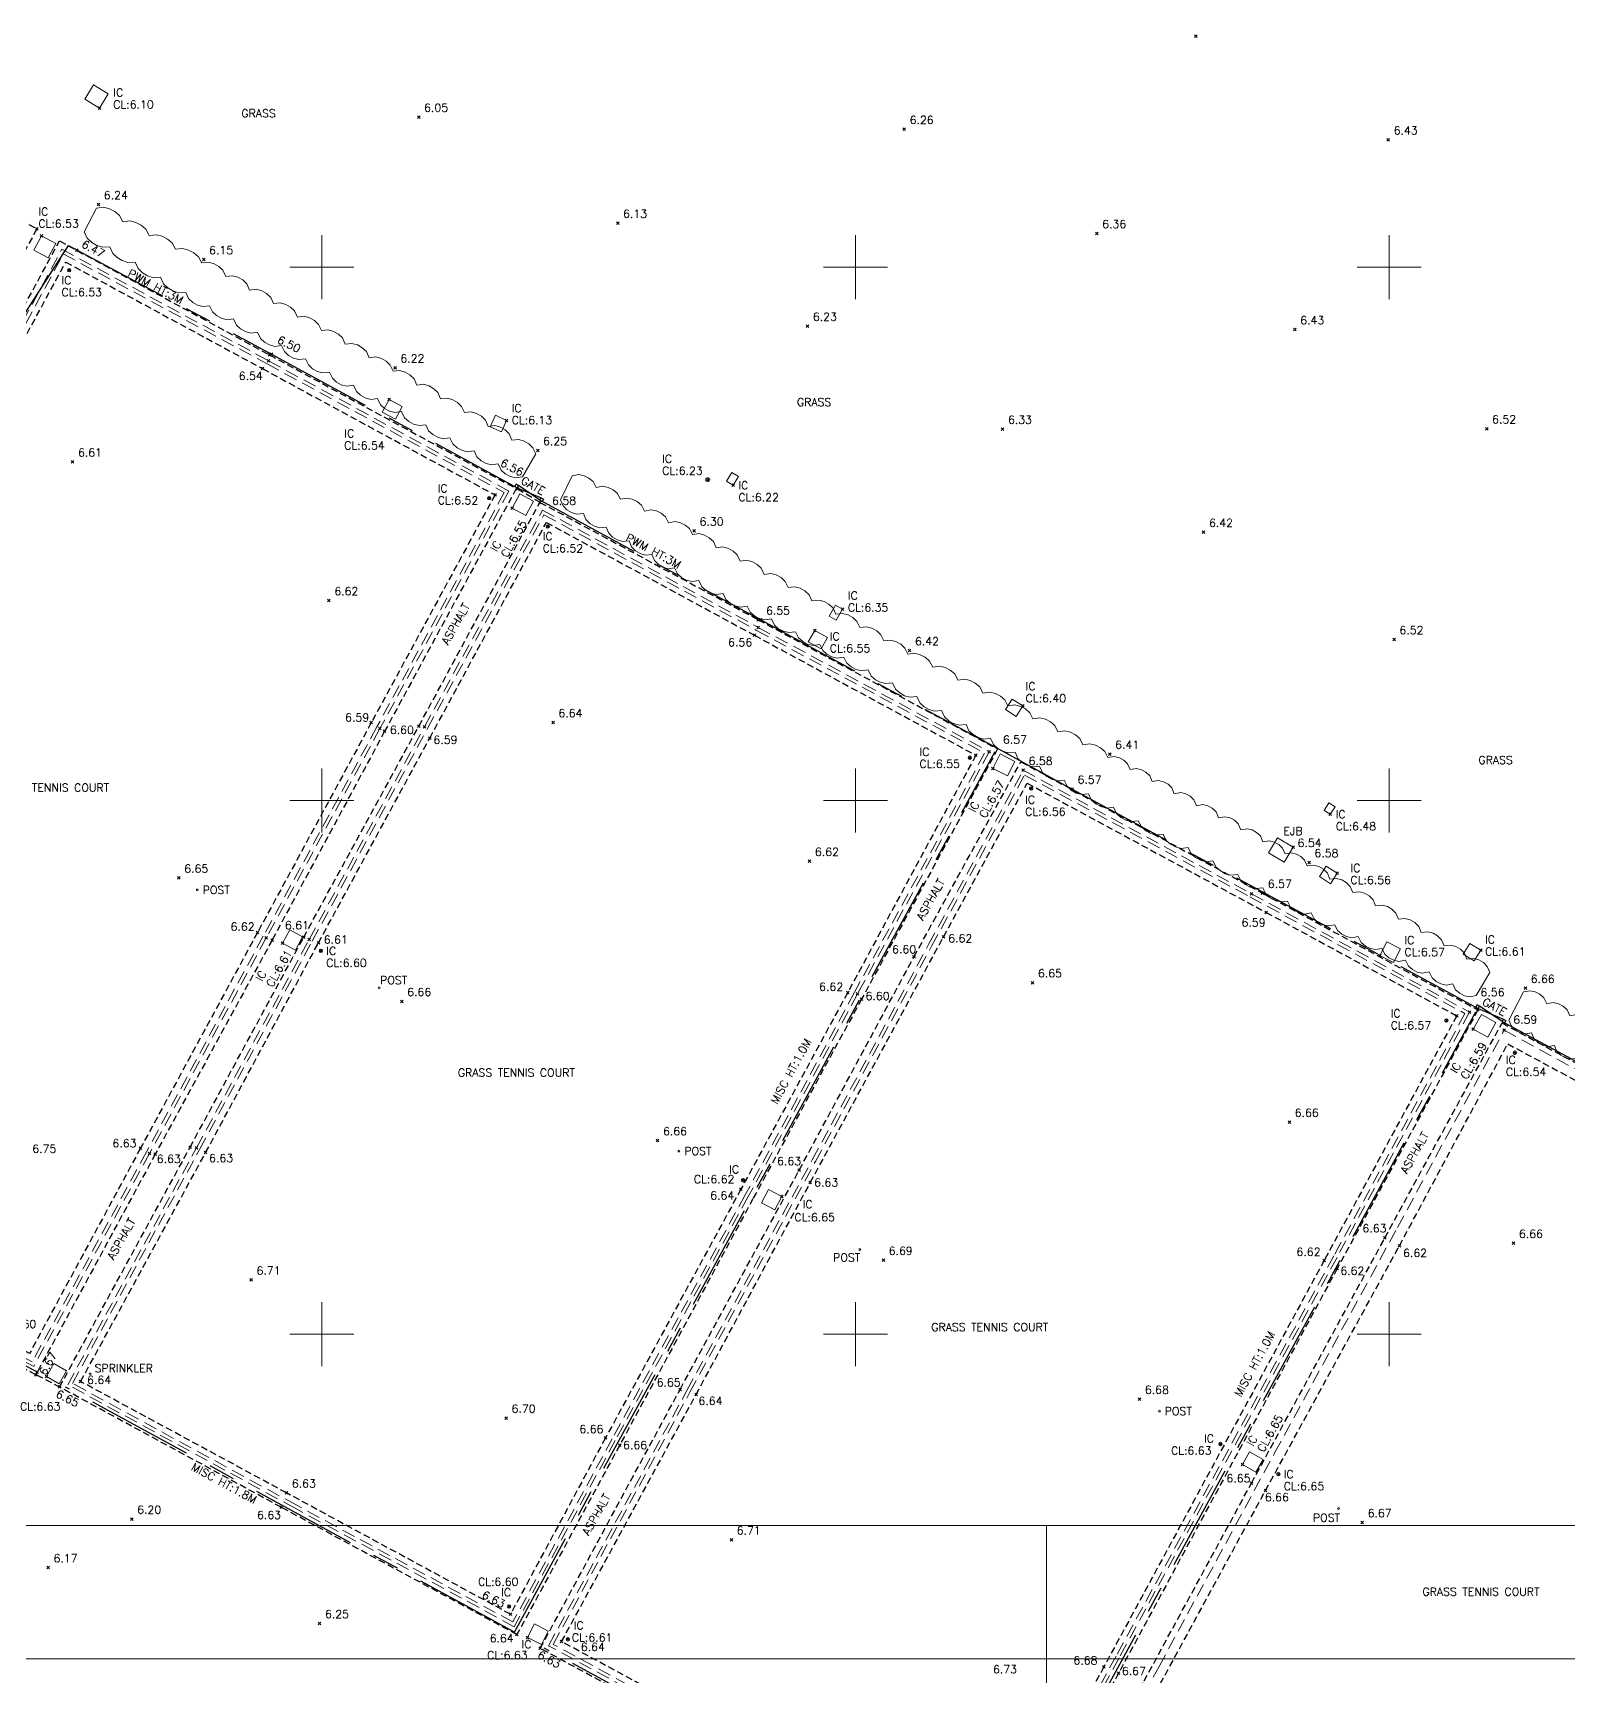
# Model space of a CAD drawing. Extents: x 521064 to 521635, y 174590 to 175241.
# Drawn here: x 521209.2 to 521266.7, y 175067.2 to 175128.8 of the extents above; entities that cross this region are included whole.
import ezdxf
from ezdxf.enums import TextEntityAlignment as Align

# ---------------------------------------------------------------- set-up
doc = ezdxf.new("R2010")
doc.units = 0
doc.header["$PDMODE"] = 3
doc.header["$PDSIZE"] = 0.05
for name, pattern in [('Centre', [7, 4, -1, 1, -1]), ('DASHED', [0.75, 0.5, -0.25]), ('HIDDEN', [0.375, 0.25, -0.125])]:
    doc.linetypes.add(name, pattern=pattern)
for name, color, linetype, lineweight in [('I031G_SURVEY-GRID', 7, 'CONTINUOUS', 18), ('I901G_TITLE-SHEET', 7, 'CONTINUOUS', 18), ('I910T_TXT-GEN-S', 7, 'CONTINUOUS', 13), ('I923G_SURVEY-POINT', 7, 'CONTINUOUS', 18), ('I923T_SURVEY-LEVEL', 7, 'CONTINUOUS', 13), ('I960G_COVER', 1, 'CONTINUOUS', 18), ('I960T_COVER-TXT', 1, 'CONTINUOUS', 13), ('I963G_SW', 200, 'DASHED', 18), ('I976G_ST-FURN', 220, 'CONTINUOUS', 18), ('I976T_ST-FURN-TXT', 220, 'CONTINUOUS', 13), ('I995G_VEGETATION', 102, 'CONTINUOUS', 18)]:
    doc.layers.add(name, color=color, linetype=linetype, lineweight=lineweight)
for name, color, linetype in [('I940G_SURFACE', 200, 'HIDDEN'), ('I971G_FENCE', 5, 'Centre'), ('I973G_GATE', 20, 'CONTINUOUS')]:
    doc.layers.add(name, color=color, linetype=linetype)
doc.styles.add('MONOTXT', font='simplex.shx')

msp = doc.modelspace()

# ---------------------------------------------------------------- linework, layer by layer
at = {"layer": 'I031G_SURVEY-GRID'}
for p, q in [((521220, 175121.2), (521220, 175118.8)), ((521240, 175121.2), (521240, 175118.8)), ((521260, 175121.2), (521260, 175118.8)), ((521218.8, 175120), (521221.2, 175120)), ((521238.8, 175120), (521241.2, 175120)), ((521258.8, 175120), (521261.2, 175120)), ((521220, 175101.2), (521220, 175098.8)), ((521240, 175101.2), (521240, 175098.8)), ((521260, 175101.2), (521260, 175098.8)), ((521218.8, 175100), (521221.2, 175100)), ((521238.8, 175100), (521241.2, 175100)), ((521258.8, 175100), (521261.2, 175100)), ((521220, 175081.2), (521220, 175078.8)), ((521240, 175081.2), (521240, 175078.8)), ((521260, 175081.2), (521260, 175078.8)), ((521218.8, 175080), (521221.2, 175080)), ((521238.8, 175080), (521241.2, 175080)), ((521258.8, 175080), (521261.2, 175080))]:
    msp.add_line(p, q, dxfattribs=at)
at = {"layer": 'I901G_TITLE-SHEET'}
for points in [[(521336.878, 175067.828), (521128.278, 175067.828), (521128.278, 175232.028), (521336.878, 175232.028)], [(521272.644, 174908.628), (521064.044, 174908.628), (521064.044, 175072.828), (521272.644, 175072.828)], [(521455.762, 174908.628), (521247.162, 174908.628), (521247.162, 175072.828), (521455.762, 175072.828)]]:
    msp.add_lwpolyline(points, close=True, dxfattribs=at)
at = {"layer": 'I923G_SURVEY-POINT'}
for p in [(521252.757, 175128.654, 6.339), (521211.667, 175125.952, 6.096), (521223.631, 175125.623, 6.048), (521241.827, 175125.164, 6.259), (521259.966, 175124.773, 6.435), (521211.63, 175122.345, 6.242), (521209.319, 175121.431, 6.541), (521209.495, 175121.166, 6.535), (521231.089, 175121.647, 6.132), (521249.043, 175121.261, 6.362), (521210.814, 175120.636, 6.473), (521210.532, 175119.88, 6.528), (521215.576, 175120.284, 6.15), (521238.201, 175117.788, 6.227), (521256.465, 175117.654, 6.426), (521217.775, 175116.192, 6.544), (521218.007, 175116.486, 6.539), (521218.042, 175116.704, 6.537), (521218.116, 175116.739, 6.503), (521222.743, 175116.225, 6.218), (521222.523, 175115.036, 6.54), (521226.924, 175114.249, 6.132), (521245.513, 175113.924, 6.33), (521263.655, 175113.939, 6.52), (521228.091, 175113.126, 6.251), (521210.661, 175112.698, 6.605), (521234.464, 175112.029, 6.225), (521226.27, 175111.333, 6.523), (521226.491, 175111.457, 6.545), (521227.331, 175111.692, 6.56), (521235.41, 175111.818, 6.219), (521227.132, 175110.957, 6.552), (521228.17, 175111.18, 6.577), (521228.466, 175110.271, 6.524), (521233.956, 175110.109, 6.3), (521253.045, 175110.059, 6.419), (521220.267, 175107.5, 6.617), (521239.506, 175107.178, 6.347), (521236.352, 175106.779, 6.553), (521236.354, 175106.494, 6.556), (521236.445, 175106.77, 6.551), (521238.471, 175106.38, 6.551), (521236.213, 175106.196, 6.563), (521260.183, 175106.039, 6.521), (521242.028, 175105.62, 6.425), (521246.272, 175103.548, 6.4), (521221.854, 175102.921, 6.589), (521222.177, 175102.697, 6.6), (521223.637, 175102.793, 6.584), (521223.849, 175102.77, 6.591), (521228.667, 175102.928, 6.641), (521222.354, 175102.598, 6.599), (521224.043, 175102.341, 6.59), (521244.28, 175101.608, 6.548), (521244.509, 175101.701, 6.572), (521245.014, 175101.831, 6.568), (521249.53, 175101.745, 6.411), (521245.142, 175101.209, 6.571), (521246.285, 175101.135, 6.583), (521246.582, 175100.451, 6.559), (521248.119, 175100.433, 6.573), (521257.792, 175099.485, 6.476), (521238.277, 175097.727, 6.623), (521256.396, 175098.256, 6.542), (521214.643, 175097.099, 6.65), (521256.997, 175097.68, 6.575), (521258.053, 175097.275, 6.56), (521254.833, 175096.51, 6.58), (521255.251, 175096.527, 6.573), (521255.383, 175095.81, 6.591), (521217.589, 175095.054, 6.619), (521217.918, 175094.854, 6.625), (521218.137, 175094.771, 6.614), (521218.526, 175094.658, 6.613), (521219.32, 175094.878, 6.611), (521219.528, 175094.796, 6.609), (521219.871, 175094.666, 6.613), (521243.299, 175094.895, 6.615), (521219.964, 175094.366, 6.6), (521242.191, 175094.144, 6.605), (521259.653, 175094.197, 6.568), (521263.427, 175094.397, 6.605), (521239.707, 175092.807, 6.62), (521246.636, 175093.174, 6.654), (521265.101, 175092.964, 6.656), (521222.998, 175092.474, 6.658), (521240.076, 175092.751, 6.606), (521240.226, 175092.558, 6.601), (521263.322, 175092.152, 6.56), (521262.141, 175091.757, 6.572), (521262.528, 175091.932, 6.591), (521263.013, 175092.071, 6.592), (521263.152, 175091.431, 6.593), (521264.309, 175091.39, 6.589), (521264.71, 175090.549, 6.542), (521256.258, 175087.948, 6.659), (521232.584, 175087.256, 6.66), (521213.204, 175086.966, 6.631), (521213.541, 175086.767, 6.635), (521213.758, 175086.749, 6.628), (521215.061, 175087.005, 6.636), (521215.303, 175086.984, 6.633), (521215.646, 175086.806, 6.627), (521237.891, 175086.151, 6.626), (521235.705, 175085.432, 6.642), (521235.785, 175085.765, 6.618), (521238.305, 175085.684, 6.626), (521237.237, 175085.159, 6.646), (521259.837, 175083.61, 6.629), (521260.383, 175083.313, 6.617), (521264.661, 175083.408, 6.657), (521241.042, 175082.772, 6.687), (521257.563, 175082.763, 6.625), (521258.051, 175082.461, 6.624), (521217.352, 175082.03, 6.714), (521209.278, 175078.473, 6.634), (521209.329, 175078.574, 6.67), (521209.678, 175078.417, 6.634), (521210.173, 175078.018, 6.648), (521210.961, 175078.224, 6.644), (521233.426, 175077.93, 6.653), (521234.024, 175077.733, 6.641), (521250.643, 175077.564, 6.684), (521226.91, 175076.854, 6.7), (521230.629, 175076.107, 6.664), (521231.161, 175075.837, 6.657), (521253.674, 175075.879, 6.629), (521254.496, 175075.115, 6.654), (521254.837, 175074.412, 6.649), (521255.845, 175074.751, 6.646), (521218.676, 175074.048, 6.629), (521255.362, 175074.135, 6.655), (521212.88, 175073.068, 6.202), (521218.475, 175073.509, 6.627), (521258.991, 175072.939, 6.666), (521235.346, 175072.292, 6.713), (521209.747, 175071.248, 6.166), (521227.015, 175069.79, 6.598), (521227.069, 175069.499, 6.632), (521219.918, 175069.153, 6.249), (521227.31, 175068.736, 6.645), (521227.705, 175068.628, 6.63), (521228.185, 175068.222, 6.632), (521228.982, 175068.474, 6.64), (521229.218, 175068.559, 6.611), (521249.306, 175067.527, 6.676), (521249.858, 175067.29, 6.675)]:
    msp.add_point(p, dxfattribs=at)
at = {"layer": 'I940G_SURFACE'}
for points in [[(521206.4, 175123.066, 6.565), (521209.319, 175121.431, 6.541), (521204.644, 175112.762, 6.56)], [(521205.063, 175111.566, 6.556), (521210.169, 175120.978, 6.53), (521218.042, 175116.704, 6.537), (521227.287, 175111.695, 6.56), (521222.354, 175102.598, 6.599), (521218.137, 175094.771, 6.614), (521213.758, 175086.749, 6.628), (521209.278, 175078.473, 6.634), (521201.057, 175082.959, 6.625)], [(521227.331, 175111.692, 6.56), (521228.154, 175111.194, 6.577)], [(521209.311, 175078.479, 6.64), (521210.16, 175078.027, 6.641)]]:
    msp.add_polyline3d(points, dxfattribs=at)
for points in [[(521210.4, 175120.186, 6.533), (521217.775, 175116.192, 6.544), (521226.491, 175111.457, 6.545), (521221.854, 175102.921, 6.589), (521217.589, 175095.054, 6.619), (521213.204, 175086.966, 6.631), (521209.043, 175079.273, 6.63), (521201.335, 175083.474, 6.626), (521192.966, 175088.01, 6.613), (521197.91, 175097.135, 6.589), (521202.456, 175105.51, 6.569), (521206.638, 175113.22, 6.544)], [(521210.173, 175078.018, 6.648), (521215.061, 175087.005, 6.636), (521219.32, 175094.878, 6.611), (521223.637, 175102.793, 6.584), (521228.17, 175111.18, 6.577), (521236.352, 175106.779, 6.553), (521245.324, 175101.935, 6.573), (521240.226, 175092.558, 6.601), (521236.157, 175085.074, 6.628), (521231.161, 175075.837, 6.657), (521227.31, 175068.736, 6.645), (521218.475, 175073.509, 6.627)], [(521210.961, 175078.224, 6.644), (521215.646, 175086.806, 6.627), (521219.871, 175094.666, 6.613), (521224.043, 175102.341, 6.59), (521228.415, 175110.428, 6.564), (521236.213, 175106.196, 6.563), (521244.509, 175101.701, 6.572), (521239.707, 175092.807, 6.62), (521235.705, 175085.432, 6.642), (521230.629, 175076.107, 6.664), (521227.069, 175069.499, 6.632), (521218.676, 175074.048, 6.629)], [(521228.185, 175068.222, 6.632), (521233.426, 175077.93, 6.653), (521237.891, 175086.151, 6.626), (521242.191, 175094.144, 6.605), (521246.197, 175101.456, 6.572), (521255.251, 175096.527, 6.573), (521263.322, 175092.152, 6.56), (521258.051, 175082.461, 6.624), (521249.858, 175067.29, 6.675), (521245.319, 175058.958, 6.662), (521234.407, 175064.842, 6.629)], [(521228.982, 175068.474, 6.64), (521234.024, 175077.733, 6.641), (521238.305, 175085.684, 6.626), (521243.299, 175094.895, 6.615), (521246.434, 175100.652, 6.581), (521255.383, 175095.81, 6.591), (521262.528, 175091.932, 6.591), (521257.563, 175082.763, 6.625), (521249.306, 175067.527, 6.676), (521245.078, 175059.763, 6.665), (521236.244, 175064.551, 6.655)], [(521246.212, 175058.467, 6.658), (521250.815, 175066.998, 6.687), (521254.837, 175074.412, 6.649), (521259.837, 175083.61, 6.629), (521264.229, 175091.665, 6.593), (521272.626, 175087.102, 6.578), (521281.349, 175082.383, 6.572), (521276.446, 175073.322, 6.645), (521271.885, 175064.963, 6.663), (521267.128, 175056.191, 6.7), (521263.325, 175049.237, 6.672), (521252.435, 175055.129, 6.66)], [(521247.015, 175058.706, 6.65), (521251.421, 175066.89, 6.687), (521255.362, 175074.135, 6.655), (521260.383, 175083.313, 6.617), (521264.44, 175090.88, 6.592), (521272.241, 175086.682, 6.586), (521280.568, 175082.171, 6.582), (521275.924, 175073.673, 6.66), (521271.516, 175065.515, 6.663), (521266.567, 175056.421, 6.715), (521263.09, 175049.996, 6.673), (521253.956, 175054.938, 6.656)]]:
    msp.add_polyline3d(points, close=True, dxfattribs=at)
at = {"layer": 'I960G_COVER'}
for points in [[(521211.667, 175125.952, 6.096), (521211.998, 175126.495, 6.087), (521211.444, 175126.833, 6.088), (521211.113, 175126.29, 6.097)], [(521209.495, 175121.166, 6.535), (521209.212, 175120.63, 6.533), (521209.746, 175120.348, 6.547), (521210.029, 175120.884, 6.548)], [(521222.523, 175115.036, 6.54), (521223.011, 175114.769, 6.538), (521222.754, 175114.299, 6.549), (521222.266, 175114.565, 6.55)], [(521226.924, 175114.249, 6.132), (521226.502, 175114.443, 6.145), (521226.305, 175114.016, 6.145), (521226.727, 175113.822, 6.132)], [(521235.41, 175111.818, 6.219), (521235.615, 175112.149, 6.215), (521235.366, 175112.303, 6.227), (521235.161, 175111.972, 6.231)], [(521227.132, 175110.957, 6.552), (521227.645, 175110.685, 6.559), (521227.93, 175111.221, 6.561), (521227.417, 175111.494, 6.555)], [(521239.506, 175107.178, 6.347), (521239.244, 175107.325, 6.356), (521239.015, 175106.914, 6.356), (521239.277, 175106.768, 6.347)], [(521238.471, 175106.38, 6.551), (521238.946, 175106.116, 6.563), (521238.706, 175105.683, 6.558), (521238.231, 175105.947, 6.546)], [(521246.272, 175103.548, 6.4), (521245.873, 175103.805, 6.39), (521245.618, 175103.409, 6.39), (521246.018, 175103.153, 6.4)], [(521245.142, 175101.209, 6.571), (521245.694, 175100.926, 6.573), (521245.971, 175101.467, 6.577), (521245.42, 175101.75, 6.576)], [(521257.792, 175099.485, 6.476), (521257.97, 175099.769, 6.48), (521257.74, 175099.913, 6.475), (521257.563, 175099.629, 6.471)], [(521258.053, 175097.275, 6.56), (521257.64, 175097.546, 6.56), (521257.382, 175097.154, 6.56), (521257.795, 175096.882, 6.56)], [(521218.526, 175094.658, 6.613), (521218.795, 175095.151, 6.611), (521219.277, 175094.888, 6.613), (521219.009, 175094.395, 6.615)], [(521259.653, 175094.197, 6.568), (521260.155, 175093.936, 6.575), (521260.418, 175094.442, 6.575), (521259.915, 175094.703, 6.568)], [(521263.427, 175094.397, 6.605), (521263.023, 175094.645, 6.585), (521262.777, 175094.244, 6.585), (521263.181, 175093.996, 6.605)], [(521263.152, 175091.431, 6.593), (521263.695, 175091.13, 6.589), (521264, 175091.681, 6.597), (521263.456, 175091.981, 6.602)], [(521237.237, 175085.159, 6.646), (521236.975, 175084.664, 6.634), (521236.48, 175084.927, 6.631), (521236.743, 175085.422, 6.643)], [(521209.678, 175078.417, 6.634), (521209.957, 175078.899, 6.645), (521210.432, 175078.625, 6.647), (521210.154, 175078.142, 6.636)], [(521254.496, 175075.115, 6.654), (521254.769, 175075.59, 6.641), (521255.272, 175075.301, 6.646), (521254.999, 175074.826, 6.658)], [(521227.705, 175068.628, 6.63), (521227.964, 175069.135, 6.634), (521228.485, 175068.87, 6.626), (521228.227, 175068.362, 6.622)]]:
    msp.add_polyline3d(points, close=True, dxfattribs=at)
for centre, radius in [((521210.532, 175119.88, 6.528), 0.065), ((521234.464, 175112.029, 6.225), 0.075), ((521226.27, 175111.333, 6.523), 0.065), ((521228.466, 175110.271, 6.524), 0.065), ((521244.28, 175101.608, 6.548), 0.065), ((521246.582, 175100.451, 6.559), 0.065), ((521219.964, 175094.366, 6.6), 0.065), ((521262.141, 175091.757, 6.572), 0.065), ((521264.71, 175090.549, 6.542), 0.065), ((521235.785, 175085.765, 6.618), 0.065), ((521253.674, 175075.879, 6.629), 0.065), ((521255.845, 175074.751, 6.646), 0.065), ((521227.015, 175069.79, 6.598), 0.065), ((521229.218, 175068.559, 6.611), 0.065)]:
    msp.add_circle(centre, radius, dxfattribs=at)
at = {"layer": 'I963G_SW'}
for points in [[(521210.259, 175120.669, 6.532), (521218.007, 175116.486, 6.539), (521227.012, 175111.601, 6.553), (521222.177, 175102.697, 6.6), (521217.918, 175094.854, 6.625), (521213.541, 175086.767, 6.635), (521209.202, 175078.789, 6.636), (521201.141, 175083.174, 6.623), (521192.487, 175087.838, 6.619), (521197.571, 175097.236, 6.596), (521202.159, 175105.68, 6.578), (521206.295, 175113.321, 6.551)], [(521210.311, 175120.492, 6.532), (521217.946, 175116.371, 6.539), (521226.836, 175111.548, 6.553), (521222.063, 175102.759, 6.6), (521217.804, 175094.916, 6.625), (521213.426, 175086.829, 6.635), (521209.15, 175078.965, 6.636), (521201.203, 175083.288, 6.623), (521192.664, 175087.89, 6.619), (521197.685, 175097.174, 6.596), (521202.273, 175105.618, 6.578), (521206.409, 175113.259, 6.551)], [(521210.478, 175078.102, 6.649), (521215.303, 175086.984, 6.633), (521219.528, 175094.796, 6.609), (521223.849, 175102.77, 6.591), (521228.272, 175110.891, 6.567), (521236.354, 175106.494, 6.556), (521245.014, 175101.831, 6.568), (521240.076, 175092.751, 6.606), (521235.979, 175085.155, 6.636), (521230.996, 175076.015, 6.665), (521227.211, 175069.033, 6.636), (521218.998, 175073.472, 6.628)], [(521210.654, 175078.154, 6.649), (521215.417, 175086.922, 6.633), (521219.642, 175094.735, 6.609), (521223.963, 175102.708, 6.591), (521228.324, 175110.715, 6.567), (521236.292, 175106.38, 6.556), (521244.838, 175101.778, 6.568), (521239.962, 175092.813, 6.606), (521235.864, 175085.216, 6.636), (521230.882, 175076.077, 6.665), (521227.158, 175069.209, 6.636), (521219.059, 175073.586, 6.628)], [(521228.497, 175068.319, 6.646), (521233.681, 175077.888, 6.658), (521238.38, 175086.53, 6.629), (521242.736, 175094.6, 6.61), (521246.285, 175101.135, 6.583), (521254.833, 175096.51, 6.58), (521263.013, 175092.071, 6.592), (521258.043, 175082.877, 6.626), (521249.878, 175067.864, 6.671), (521245.176, 175059.291, 6.671), (521236.027, 175064.248, 6.645)], [(521228.673, 175068.371, 6.646), (521233.795, 175077.826, 6.658), (521238.495, 175086.468, 6.629), (521242.851, 175094.538, 6.61), (521246.337, 175100.959, 6.583), (521254.771, 175096.396, 6.58), (521262.837, 175092.018, 6.592), (521257.928, 175082.939, 6.626), (521249.763, 175067.926, 6.671), (521245.124, 175059.467, 6.671), (521236.089, 175064.362, 6.645)], [(521246.532, 175058.559, 6.649), (521251.373, 175067.54, 6.685), (521255.707, 175075.545, 6.651), (521260.311, 175084, 6.632), (521264.309, 175091.39, 6.589), (521273.234, 175086.533, 6.58), (521281.064, 175082.311, 6.582), (521276.619, 175074.179, 6.665), (521271.503, 175064.715, 6.671), (521266.728, 175055.953, 6.712), (521263.201, 175049.566, 6.668), (521254.011, 175054.506, 6.656)]]:
    msp.add_polyline3d(points, close=True, dxfattribs=at)
at = {"layer": 'I971G_FENCE'}
for points in [[(521192.398, 175087.856, 6.603), (521208.705, 175117.992, 6.586), (521210.5, 175120.803, 6.623)], [(521210.5, 175120.803, 6.472), (521218.116, 175116.739, 6.503), (521227.32, 175111.729, 6.544)], [(521228.178, 175111.264, 6.533), (521236.445, 175106.77, 6.551), (521245.077, 175102.086, 6.558), (521248.119, 175100.433, 6.573), (521263.336, 175092.208, 6.558)], [(521227.22, 175068.828, 6.646), (521245.227, 175101.836, 6.588)], [(521245.231, 175059.076, 6.673), (521263.243, 175092.082, 6.6)], [(521264.229, 175091.715, 6.593), (521281.772, 175082.253, 6.567), (521299.349, 175072.638, 6.652)], [(521209.329, 175078.574, 6.67), (521192.46, 175087.781, 6.736)], [(521227.22, 175068.828, 6.659), (521210.396, 175078.012, 6.675)], [(521245.231, 175059.076, 6.689), (521228.331, 175068.227, 6.676)]]:
    msp.add_polyline3d(points, dxfattribs=at)
at = {"layer": 'I973G_GATE'}
for points, elevation in [([(521227.32, 175111.729), (521227.368, 175111.816), (521227.281, 175111.864), (521227.232, 175111.777), (521227.32, 175111.729), (521228.22, 175111.346), (521228.308, 175111.298), (521228.26, 175111.21), (521228.172, 175111.259), (521228.22, 175111.346)], 6.544), ([(521228.172, 175111.259), (521227.368, 175111.816)], 6.544), ([(521263.336, 175092.208), (521263.384, 175092.295), (521263.296, 175092.343), (521263.248, 175092.256), (521263.336, 175092.208), (521264.277, 175091.805), (521264.364, 175091.757), (521264.316, 175091.669), (521264.229, 175091.718), (521264.277, 175091.805)], 6.558), ([(521264.229, 175091.718), (521263.384, 175092.295)], 6.558)]:
    msp.add_lwpolyline(points, dxfattribs=dict(at, elevation=elevation))
at = {"layer": 'I976G_ST-FURN'}
msp.add_polyline3d([(521256.396, 175098.256, 6.542), (521255.807, 175098.603, 6.531), (521255.477, 175098.043, 6.531), (521256.065, 175097.696, 6.542)], close=True, dxfattribs=at)
for centre in [(521215.333, 175096.649, 6.632), (521222.15, 175092.981, 6.64), (521233.384, 175086.863, 6.648), (521240.166, 175083.166, 6.664), (521211.319, 175078.506, 6.593), (521251.387, 175077.114, 6.667), (521258.105, 175073.459, 6.667)]:
    msp.add_circle(centre, 0.035, dxfattribs=at)
at = {"layer": 'I995G_VEGETATION', "linetype": 'Continuous'}
for p, q in [((521211.561, 175122.212, 6.23), (521211.098, 175121.326, 6.23)), ((521228.015, 175112.996, 6.248), (521227.514, 175112.131, 6.248)), ((521228.944, 175111.277, 6.333), (521229.383, 175112.176, 6.333))]:
    msp.add_line(p, q, dxfattribs=at)
at = {"layer": 'I995G_VEGETATION'}
msp.add_line((521264.482, 175091.764, 6.658), (521265.032, 175092.83, 6.658), dxfattribs=at)
at = {"layer": 'I995G_VEGETATION', "linetype": 'Continuous'}
for points in [[(521215.507, 175120.151, 6.161), (521215.379, 175120.387, 6.161), (521215.205, 175120.534, 6.161), (521215.008, 175120.638, 6.161), (521214.787, 175120.696, 6.161), (521214.52, 175120.666, 6.161), (521214.392, 175120.902, 6.184), (521214.218, 175121.05, 6.184), (521214.021, 175121.153, 6.184), (521213.801, 175121.212, 6.184), (521213.534, 175121.182, 6.184), (521213.406, 175121.418, 6.207), (521213.232, 175121.565, 6.207), (521213.034, 175121.668, 6.207), (521212.814, 175121.727, 6.207), (521212.547, 175121.697, 6.207), (521212.419, 175121.933, 6.23), (521212.245, 175122.08, 6.23), (521212.048, 175122.183, 6.23), (521211.828, 175122.242, 6.23), (521211.561, 175122.212, 6.23)], [(521214.902, 175119.047, 6.161), (521214.635, 175119.032, 6.161), (521214.419, 175119.103, 6.161), (521214.229, 175119.217, 6.161), (521214.064, 175119.374, 6.161), (521213.951, 175119.616, 6.161), (521213.684, 175119.602, 6.184), (521213.468, 175119.673, 6.184), (521213.278, 175119.787, 6.184), (521213.113, 175119.944, 6.184), (521213, 175120.186, 6.184), (521212.733, 175120.172, 6.207), (521212.517, 175120.243, 6.207), (521212.327, 175120.357, 6.207), (521212.162, 175120.514, 6.207), (521212.049, 175120.756, 6.207), (521211.782, 175120.741, 6.23), (521211.566, 175120.813, 6.23), (521211.375, 175120.926, 6.23), (521211.211, 175121.083, 6.23), (521211.098, 175121.326, 6.23)], [(521222.669, 175116.094, 6.214), (521222.564, 175116.326, 6.214), (521222.409, 175116.471, 6.214), (521222.23, 175116.572, 6.214), (521222.026, 175116.63, 6.214), (521221.773, 175116.601, 6.214), (521221.668, 175116.833, 6.205), (521221.513, 175116.978, 6.205), (521221.334, 175117.08, 6.205), (521221.13, 175117.138, 6.205), (521220.877, 175117.109, 6.205), (521220.772, 175117.341, 6.197), (521220.618, 175117.486, 6.197), (521220.438, 175117.587, 6.197), (521220.235, 175117.645, 6.197), (521219.981, 175117.616, 6.197), (521219.876, 175117.848, 6.188), (521219.722, 175117.993, 6.188), (521219.543, 175118.095, 6.188), (521219.339, 175118.153, 6.188), (521219.086, 175118.124, 6.188), (521218.98, 175118.356, 6.18), (521218.826, 175118.501, 6.18), (521218.647, 175118.602, 6.18), (521218.443, 175118.66, 6.18), (521218.19, 175118.631, 6.18), (521218.085, 175118.863, 6.171), (521217.93, 175119.008, 6.171), (521217.751, 175119.11, 6.171), (521217.547, 175119.168, 6.171), (521217.294, 175119.139, 6.171), (521217.189, 175119.371, 6.163), (521217.034, 175119.516, 6.163), (521216.855, 175119.617, 6.163), (521216.651, 175119.675, 6.163), (521216.398, 175119.646, 6.163), (521216.293, 175119.878, 6.154), (521216.138, 175120.023, 6.154), (521215.959, 175120.125, 6.154), (521215.755, 175120.183, 6.154), (521215.502, 175120.153, 6.154)], [(521222.084, 175115.069, 6.214), (521221.832, 175115.038, 6.214), (521221.628, 175115.093, 6.214), (521221.448, 175115.193, 6.214), (521221.293, 175115.336, 6.214), (521221.186, 175115.567, 6.214), (521220.933, 175115.535, 6.205), (521220.729, 175115.591, 6.205), (521220.55, 175115.69, 6.205), (521220.394, 175115.834, 6.205), (521220.287, 175116.064, 6.205), (521220.035, 175116.033, 6.197), (521219.831, 175116.088, 6.197), (521219.652, 175116.188, 6.197), (521219.496, 175116.331, 6.197), (521219.389, 175116.562, 6.197), (521219.137, 175116.53, 6.188), (521218.933, 175116.586, 6.188), (521218.753, 175116.685, 6.188), (521218.598, 175116.829, 6.188), (521218.491, 175117.059, 6.188), (521218.239, 175117.028, 6.18), (521218.035, 175117.083, 6.18), (521217.855, 175117.183, 6.18), (521217.7, 175117.326, 6.18), (521217.593, 175117.557, 6.18), (521217.34, 175117.525, 6.171), (521217.136, 175117.581, 6.171), (521216.957, 175117.68, 6.171), (521216.801, 175117.823, 6.171), (521216.694, 175118.054, 6.171), (521216.442, 175118.022, 6.163), (521216.238, 175118.078, 6.163), (521216.058, 175118.178, 6.163), (521215.903, 175118.321, 6.163), (521215.796, 175118.552, 6.163), (521215.544, 175118.52, 6.154), (521215.34, 175118.576, 6.154), (521215.16, 175118.675, 6.154), (521215.005, 175118.818, 6.154), (521214.898, 175119.049, 6.154)], [(521228.015, 175112.996, 6.248), (521227.912, 175113.229, 6.248), (521227.759, 175113.376, 6.248), (521227.581, 175113.479, 6.248), (521227.378, 175113.539, 6.248), (521227.124, 175113.513, 6.248), (521227.021, 175113.746, 6.242), (521226.868, 175113.892, 6.242), (521226.69, 175113.995, 6.242), (521226.486, 175114.055, 6.242), (521226.233, 175114.029, 6.242), (521226.13, 175114.262, 6.237), (521225.977, 175114.409, 6.237), (521225.798, 175114.512, 6.237), (521225.595, 175114.572, 6.237), (521225.342, 175114.545, 6.237), (521225.239, 175114.778, 6.231), (521225.085, 175114.925, 6.231), (521224.907, 175115.028, 6.231), (521224.704, 175115.088, 6.231), (521224.45, 175115.062, 6.231), (521224.347, 175115.295, 6.226), (521224.194, 175115.441, 6.226), (521224.016, 175115.545, 6.226), (521223.812, 175115.605, 6.226), (521223.559, 175115.578, 6.226), (521223.456, 175115.811, 6.221), (521223.303, 175115.958, 6.221), (521223.124, 175116.061, 6.221), (521222.921, 175116.121, 6.221), (521222.668, 175116.095, 6.221)], [(521227.514, 175112.131, 6.248), (521227.262, 175112.097, 6.248), (521227.057, 175112.151, 6.248), (521226.876, 175112.249, 6.248), (521226.719, 175112.391, 6.248), (521226.609, 175112.621, 6.248), (521226.356, 175112.587, 6.242), (521226.152, 175112.641, 6.242), (521225.971, 175112.739, 6.242), (521225.813, 175112.881, 6.242), (521225.704, 175113.111, 6.242), (521225.451, 175113.077, 6.237), (521225.246, 175113.131, 6.237), (521225.065, 175113.229, 6.237), (521224.908, 175113.371, 6.237), (521224.798, 175113.6, 6.237), (521224.546, 175113.566, 6.231), (521224.341, 175113.62, 6.231), (521224.16, 175113.718, 6.231), (521224.003, 175113.86, 6.231), (521223.893, 175114.09, 6.231), (521223.641, 175114.056, 6.226), (521223.436, 175114.11, 6.226), (521223.255, 175114.208, 6.226), (521223.098, 175114.35, 6.226), (521222.988, 175114.58, 6.226), (521222.735, 175114.546, 6.221), (521222.531, 175114.6, 6.221), (521222.35, 175114.698, 6.221), (521222.192, 175114.84, 6.221), (521222.083, 175115.07, 6.221)], [(521233.89, 175109.974, 6.303), (521233.776, 175110.197, 6.303), (521233.617, 175110.33, 6.303), (521233.437, 175110.418, 6.303), (521233.235, 175110.461, 6.303), (521232.989, 175110.414, 6.303), (521232.874, 175110.637, 6.311), (521232.716, 175110.77, 6.311), (521232.535, 175110.858, 6.311), (521232.333, 175110.901, 6.311), (521232.087, 175110.855, 6.311), (521231.973, 175111.078, 6.318), (521231.814, 175111.211, 6.318), (521231.634, 175111.299, 6.318), (521231.432, 175111.342, 6.318), (521231.186, 175111.295, 6.318), (521231.071, 175111.518, 6.326), (521230.913, 175111.651, 6.326), (521230.732, 175111.739, 6.326), (521230.53, 175111.782, 6.326), (521230.284, 175111.735, 6.326), (521230.17, 175111.958, 6.333), (521230.011, 175112.091, 6.333), (521229.831, 175112.179, 6.333), (521229.629, 175112.223, 6.333), (521229.383, 175112.176, 6.333)], [(521233.228, 175108.719, 6.303), (521232.979, 175108.692, 6.303), (521232.782, 175108.752, 6.303), (521232.611, 175108.854, 6.303), (521232.465, 175108.999, 6.303), (521232.371, 175109.23, 6.303), (521232.123, 175109.204, 6.311), (521231.926, 175109.263, 6.311), (521231.754, 175109.366, 6.311), (521231.609, 175109.511, 6.311), (521231.514, 175109.742, 6.311), (521231.266, 175109.716, 6.318), (521231.069, 175109.775, 6.318), (521230.897, 175109.877, 6.318), (521230.752, 175110.023, 6.318), (521230.657, 175110.254, 6.318), (521230.409, 175110.227, 6.326), (521230.212, 175110.287, 6.326), (521230.041, 175110.389, 6.326), (521229.895, 175110.534, 6.326), (521229.8, 175110.766, 6.326), (521229.552, 175110.739, 6.333), (521229.355, 175110.799, 6.333), (521229.184, 175110.901, 6.333), (521229.038, 175111.046, 6.333), (521228.944, 175111.277, 6.333)], [(521241.955, 175105.489, 6.418), (521241.848, 175105.719, 6.418), (521241.693, 175105.863, 6.418), (521241.514, 175105.963, 6.418), (521241.31, 175106.019, 6.418), (521241.058, 175105.987, 6.418), (521240.951, 175106.218, 6.404), (521240.796, 175106.362, 6.404), (521240.617, 175106.461, 6.404), (521240.413, 175106.517, 6.404), (521240.161, 175106.486, 6.404), (521240.054, 175106.717, 6.39), (521239.899, 175106.86, 6.39), (521239.72, 175106.96, 6.39), (521239.516, 175107.016, 6.39), (521239.264, 175106.985, 6.39), (521239.158, 175107.216, 6.376), (521239.003, 175107.359, 6.376), (521238.823, 175107.459, 6.376), (521238.619, 175107.515, 6.376), (521238.367, 175107.484, 6.376), (521238.261, 175107.715, 6.362), (521238.106, 175107.858, 6.362), (521237.926, 175107.958, 6.362), (521237.723, 175108.014, 6.362), (521237.47, 175107.983, 6.362), (521237.364, 175108.213, 6.348), (521237.209, 175108.357, 6.348), (521237.029, 175108.457, 6.348), (521236.826, 175108.513, 6.348), (521236.574, 175108.481, 6.348), (521236.467, 175108.712, 6.334), (521236.312, 175108.856, 6.334), (521236.133, 175108.955, 6.334), (521235.929, 175109.011, 6.334), (521235.677, 175108.98, 6.334), (521235.57, 175109.211, 6.32), (521235.415, 175109.354, 6.32), (521235.236, 175109.454, 6.32), (521235.032, 175109.51, 6.32), (521234.78, 175109.479, 6.32), (521234.673, 175109.71, 6.306), (521234.518, 175109.853, 6.306), (521234.339, 175109.953, 6.306), (521234.135, 175110.009, 6.306), (521233.883, 175109.978, 6.306)], [(521241.381, 175104.42, 6.418), (521241.13, 175104.383, 6.418), (521240.925, 175104.435, 6.418), (521240.744, 175104.53, 6.418), (521240.586, 175104.67, 6.418), (521240.474, 175104.898, 6.418), (521240.223, 175104.861, 6.404), (521240.018, 175104.913, 6.404), (521239.837, 175105.008, 6.404), (521239.679, 175105.148, 6.404), (521239.567, 175105.376, 6.404), (521239.316, 175105.339, 6.39), (521239.112, 175105.391, 6.39), (521238.93, 175105.486, 6.39), (521238.772, 175105.626, 6.39), (521238.661, 175105.854, 6.39), (521238.41, 175105.817, 6.376), (521238.205, 175105.869, 6.376), (521238.024, 175105.964, 6.376), (521237.866, 175106.104, 6.376), (521237.754, 175106.332, 6.376), (521237.503, 175106.295, 6.362), (521237.298, 175106.347, 6.362), (521237.117, 175106.442, 6.362), (521236.959, 175106.582, 6.362), (521236.847, 175106.81, 6.362), (521236.596, 175106.773, 6.348), (521236.392, 175106.825, 6.348), (521236.21, 175106.92, 6.348), (521236.052, 175107.06, 6.348), (521235.941, 175107.289, 6.348), (521235.689, 175107.251, 6.334), (521235.485, 175107.303, 6.334), (521235.303, 175107.398, 6.334), (521235.145, 175107.538, 6.334), (521235.034, 175107.767, 6.334), (521234.783, 175107.729, 6.32), (521234.578, 175107.781, 6.32), (521234.397, 175107.876, 6.32), (521234.239, 175108.016, 6.32), (521234.127, 175108.245, 6.32), (521233.876, 175108.208, 6.306), (521233.671, 175108.259, 6.306), (521233.49, 175108.354, 6.306), (521233.332, 175108.494, 6.306), (521233.221, 175108.723, 6.306)], [(521249.461, 175101.611, 6.412), (521249.343, 175101.841, 6.412), (521249.178, 175101.983, 6.412), (521248.991, 175102.08, 6.412), (521248.78, 175102.132, 6.412), (521248.524, 175102.096, 6.412), (521248.405, 175102.326, 6.413), (521248.24, 175102.467, 6.413), (521248.053, 175102.564, 6.413), (521247.842, 175102.616, 6.413), (521247.586, 175102.58, 6.413), (521247.467, 175102.81, 6.415), (521247.302, 175102.952, 6.415), (521247.115, 175103.048, 6.415), (521246.904, 175103.101, 6.415), (521246.648, 175103.064, 6.415), (521246.529, 175103.295, 6.417), (521246.365, 175103.436, 6.417), (521246.177, 175103.533, 6.417), (521245.966, 175103.585, 6.417), (521245.71, 175103.549, 6.417), (521245.591, 175103.779, 6.419), (521245.427, 175103.92, 6.419), (521245.239, 175104.017, 6.419), (521245.029, 175104.07, 6.419), (521244.772, 175104.033, 6.419), (521244.653, 175104.263, 6.42), (521244.489, 175104.405, 6.42), (521244.301, 175104.502, 6.42), (521244.091, 175104.554, 6.42), (521243.834, 175104.518, 6.42), (521243.716, 175104.748, 6.422), (521243.551, 175104.889, 6.422), (521243.363, 175104.986, 6.422), (521243.153, 175105.038, 6.422), (521242.897, 175105.002, 6.422), (521242.778, 175105.232, 6.424), (521242.613, 175105.373, 6.424), (521242.426, 175105.47, 6.424), (521242.215, 175105.523, 6.424), (521241.959, 175105.486, 6.424)], [(521248.734, 175100.249, 6.412), (521248.476, 175100.223, 6.412), (521248.268, 175100.284, 6.412), (521248.084, 175100.388, 6.412), (521247.925, 175100.536, 6.412), (521247.815, 175100.77, 6.412), (521247.557, 175100.744, 6.413), (521247.349, 175100.805, 6.413), (521247.165, 175100.909, 6.413), (521247.006, 175101.057, 6.413), (521246.896, 175101.291, 6.413), (521246.639, 175101.265, 6.415), (521246.43, 175101.326, 6.415), (521246.247, 175101.43, 6.415), (521246.088, 175101.578, 6.415), (521245.978, 175101.812, 6.415), (521245.72, 175101.786, 6.417), (521245.512, 175101.847, 6.417), (521245.328, 175101.951, 6.417), (521245.169, 175102.099, 6.417), (521245.059, 175102.334, 6.417), (521244.802, 175102.307, 6.419), (521244.593, 175102.368, 6.419), (521244.409, 175102.472, 6.419), (521244.25, 175102.62, 6.419), (521244.141, 175102.855, 6.419), (521243.883, 175102.828, 6.42), (521243.675, 175102.889, 6.42), (521243.491, 175102.993, 6.42), (521243.332, 175103.141, 6.42), (521243.222, 175103.376, 6.42), (521242.964, 175103.35, 6.422), (521242.756, 175103.41, 6.422), (521242.572, 175103.515, 6.422), (521242.413, 175103.662, 6.422), (521242.303, 175103.897, 6.422), (521242.046, 175103.871, 6.424), (521241.837, 175103.931, 6.424), (521241.654, 175104.036, 6.424), (521241.495, 175104.183, 6.424), (521241.385, 175104.418, 6.424)], [(521256.925, 175097.549, 6.566), (521256.831, 175097.771, 6.566), (521256.689, 175097.905, 6.566), (521256.523, 175097.995, 6.566), (521256.333, 175098.042, 6.566), (521256.095, 175098, 6.566), (521256.001, 175098.222, 6.548), (521255.859, 175098.357, 6.548), (521255.693, 175098.447, 6.548), (521255.503, 175098.493, 6.548), (521255.266, 175098.452, 6.548), (521255.172, 175098.674, 6.53), (521255.03, 175098.808, 6.53), (521254.864, 175098.898, 6.53), (521254.674, 175098.945, 6.53), (521254.436, 175098.903, 6.53), (521254.342, 175099.126, 6.511), (521254.2, 175099.26, 6.511), (521254.034, 175099.35, 6.511), (521253.844, 175099.396, 6.511), (521253.607, 175099.355, 6.511), (521253.512, 175099.577, 6.493), (521253.37, 175099.711, 6.493), (521253.204, 175099.802, 6.493), (521253.015, 175099.848, 6.493), (521252.777, 175099.807, 6.493), (521252.683, 175100.029, 6.475), (521252.541, 175100.163, 6.475), (521252.375, 175100.253, 6.475), (521252.185, 175100.3, 6.475), (521251.947, 175100.258, 6.475), (521251.853, 175100.48, 6.456), (521251.711, 175100.614, 6.456), (521251.545, 175100.705, 6.456), (521251.355, 175100.751, 6.456), (521251.118, 175100.71, 6.456), (521251.024, 175100.932, 6.438), (521250.882, 175101.066, 6.438), (521250.716, 175101.156, 6.438), (521250.526, 175101.203, 6.438), (521250.288, 175101.161, 6.438), (521250.194, 175101.383, 6.42), (521250.052, 175101.518, 6.42), (521249.886, 175101.608, 6.42), (521249.696, 175101.654, 6.42), (521249.459, 175101.613, 6.42)], [(521256.191, 175096.23, 6.565), (521255.934, 175096.199, 6.565), (521255.723, 175096.255, 6.565), (521255.537, 175096.356, 6.565), (521255.374, 175096.5, 6.565), (521255.259, 175096.733, 6.565), (521255.001, 175096.701, 6.544), (521254.791, 175096.758, 6.544), (521254.604, 175096.858, 6.544), (521254.442, 175097.003, 6.544), (521254.326, 175097.235, 6.544), (521254.069, 175097.204, 6.524), (521253.858, 175097.26, 6.524), (521253.672, 175097.361, 6.524), (521253.509, 175097.505, 6.524), (521253.394, 175097.738, 6.524), (521253.136, 175097.706, 6.503), (521252.926, 175097.763, 6.503), (521252.739, 175097.863, 6.503), (521252.576, 175098.008, 6.503), (521252.461, 175098.24, 6.503), (521252.203, 175098.209, 6.483), (521251.993, 175098.265, 6.483), (521251.807, 175098.366, 6.483), (521251.644, 175098.51, 6.483), (521251.528, 175098.743, 6.483), (521251.271, 175098.711, 6.462), (521251.061, 175098.768, 6.462), (521250.874, 175098.868, 6.462), (521250.711, 175099.013, 6.462), (521250.596, 175099.246, 6.462), (521250.338, 175099.214, 6.442), (521250.128, 175099.271, 6.442), (521249.942, 175099.371, 6.442), (521249.779, 175099.516, 6.442), (521249.663, 175099.748, 6.442), (521249.406, 175099.717, 6.421), (521249.195, 175099.773, 6.421), (521249.009, 175099.874, 6.421), (521248.846, 175100.018, 6.421), (521248.731, 175100.251, 6.421)], [(521263.768, 175093.552, 6.611), (521263.673, 175093.782, 6.611), (521263.527, 175093.925, 6.611), (521263.355, 175094.025, 6.611), (521263.159, 175094.082, 6.611), (521262.912, 175094.052, 6.611), (521262.817, 175094.282, 6.606), (521262.671, 175094.425, 6.606), (521262.5, 175094.525, 6.606), (521262.303, 175094.582, 6.606), (521262.056, 175094.552, 6.606), (521261.961, 175094.782, 6.601), (521261.815, 175094.925, 6.601), (521261.644, 175095.025, 6.601), (521261.447, 175095.081, 6.601), (521261.2, 175095.052, 6.601), (521261.105, 175095.281, 6.597), (521260.959, 175095.425, 6.597), (521260.788, 175095.525, 6.597), (521260.591, 175095.581, 6.597), (521260.345, 175095.552, 6.597), (521260.249, 175095.781, 6.592), (521260.103, 175095.924, 6.592), (521259.932, 175096.024, 6.592), (521259.736, 175096.081, 6.592), (521259.489, 175096.052, 6.592), (521259.393, 175096.281, 6.587), (521259.247, 175096.424, 6.587), (521259.076, 175096.524, 6.587), (521258.88, 175096.581, 6.587), (521258.633, 175096.551, 6.587), (521258.537, 175096.781, 6.582), (521258.391, 175096.924, 6.582), (521258.22, 175097.024, 6.582), (521258.024, 175097.081, 6.582), (521257.777, 175097.051, 6.582), (521257.681, 175097.281, 6.578), (521257.535, 175097.424, 6.578), (521257.364, 175097.524, 6.578), (521257.168, 175097.581, 6.578), (521256.921, 175097.551, 6.578)], [(521263.264, 175092.689, 6.611), (521263.02, 175092.643, 6.611), (521262.82, 175092.687, 6.611), (521262.643, 175092.776, 6.611), (521262.489, 175092.909, 6.611), (521262.379, 175093.132, 6.611), (521262.135, 175093.086, 6.606), (521261.936, 175093.13, 6.606), (521261.759, 175093.219, 6.606), (521261.604, 175093.352, 6.606), (521261.495, 175093.575, 6.606), (521261.251, 175093.529, 6.601), (521261.051, 175093.573, 6.601), (521260.874, 175093.662, 6.601), (521260.72, 175093.795, 6.601), (521260.61, 175094.018, 6.601), (521260.366, 175093.972, 6.597), (521260.167, 175094.016, 6.597), (521259.99, 175094.105, 6.597), (521259.835, 175094.238, 6.597), (521259.726, 175094.461, 6.597), (521259.481, 175094.415, 6.592), (521259.282, 175094.459, 6.592), (521259.105, 175094.547, 6.592), (521258.951, 175094.681, 6.592), (521258.841, 175094.903, 6.592), (521258.597, 175094.858, 6.587), (521258.398, 175094.902, 6.587), (521258.221, 175094.99, 6.587), (521258.066, 175095.124, 6.587), (521257.956, 175095.346, 6.587), (521257.712, 175095.301, 6.582), (521257.513, 175095.345, 6.582), (521257.336, 175095.433, 6.582), (521257.182, 175095.567, 6.582), (521257.072, 175095.789, 6.582), (521256.828, 175095.744, 6.578), (521256.628, 175095.788, 6.578), (521256.452, 175095.876, 6.578), (521256.297, 175096.009, 6.578), (521256.187, 175096.232, 6.578)], [(521263.264, 175092.689, 6.611), (521263.768, 175093.552, 6.611)], [(521268.511, 175091.037, 6.672), (521268.406, 175091.26, 6.672), (521268.255, 175091.394, 6.672), (521268.081, 175091.484, 6.672), (521267.884, 175091.529, 6.672), (521267.641, 175091.486, 6.672), (521267.536, 175091.709, 6.668), (521267.385, 175091.843, 6.668), (521267.211, 175091.932, 6.668), (521267.014, 175091.978, 6.668), (521266.771, 175091.934, 6.668), (521266.666, 175092.157, 6.663), (521266.515, 175092.291, 6.663), (521266.341, 175092.381, 6.663), (521266.144, 175092.426, 6.663), (521265.902, 175092.382, 6.663), (521265.796, 175092.605, 6.658), (521265.645, 175092.739, 6.658), (521265.471, 175092.829, 6.658), (521265.275, 175092.874, 6.658), (521265.032, 175092.83, 6.658)], [(521267.893, 175089.871, 6.672), (521267.65, 175089.834, 6.672), (521267.455, 175089.885, 6.672), (521267.284, 175089.98, 6.672), (521267.138, 175090.118, 6.672), (521267.04, 175090.344, 6.672), (521266.797, 175090.307, 6.668), (521266.602, 175090.358, 6.668), (521266.432, 175090.453, 6.668), (521266.285, 175090.591, 6.668), (521266.188, 175090.817, 6.668), (521265.944, 175090.781, 6.663), (521265.749, 175090.832, 6.663), (521265.579, 175090.926, 6.663), (521265.433, 175091.065, 6.663), (521265.335, 175091.29, 6.663), (521265.092, 175091.254, 6.658), (521264.897, 175091.305, 6.658), (521264.726, 175091.399, 6.658), (521264.58, 175091.538, 6.658), (521264.482, 175091.764, 6.658)]]:
    msp.add_polyline3d(points, dxfattribs=at)

# ---------------------------------------------------------------- texts
at = {"layer": 'I910T_TXT-GEN-S', "style": 'MONOTXT'}
for s, p in [('GRASS', (521216.986, 175125.613)), ('GRASS', (521237.805, 175114.787)), ('GRASS', (521263.344, 175101.37)), ('GRASS TENNIS COURT', (521207.643, 175100.335)), ('GRASS TENNIS COURT', (521225.098, 175089.652)), ('GRASS TENNIS COURT', (521242.839, 175080.114)), ('GRASS TENNIS COURT', (521261.247, 175070.194))]:
    msp.add_text(s, height=0.3, dxfattribs=at).set_placement(p)
for s, rotation, p in [('PWM HT:3M', 331.9146, (521212.697, 175119.668)), ('PWM HT:3M', 331.47498, (521231.354, 175109.765)), ('ASPHALT', 60.53355, (521224.727, 175105.815)), ('ASPHALT', 60.53355, (521242.526, 175095.482)), ('MISC HT:1.0M', 61.38717, (521237.061, 175088.593)), ('ASPHALT', 60.53355, (521260.665, 175085.991)), ('ASPHALT', 60.53355, (521212.201, 175082.761)), ('MISC HT:1.0M', 61.37733, (521254.438, 175077.619)), ('MISC HT:1.8M', 331.36994, (521215.076, 175074.928)), ('ASPHALT', 60.53355, (521230, 175072.428))]:
    msp.add_text(s, height=0.3, rotation=rotation, dxfattribs=at).set_placement(p)
for rotation, p in [(331.129, (521227.918, 175111.801)), (331.232, (521263.949, 175092.268))]:
    msp.add_text('GATE', height=0.3, rotation=rotation, dxfattribs=at).set_placement(p, align=Align.MIDDLE)
at = {"layer": 'I923T_SURVEY-LEVEL', "style": 'MONOTXT'}
for s, p in [('CL:6.10', (521212.182, 175125.944, 6.096)), ('6.05', (521223.831, 175125.823, 6.048)), ('6.26', (521242.027, 175125.364, 6.259)), ('6.43', (521260.166, 175124.973, 6.435)), ('6.24', (521211.83, 175122.545, 6.242)), ('CL:6.53', (521209.376, 175121.478, 6.535)), ('6.13', (521231.289, 175121.847, 6.132)), ('6.36', (521249.243, 175121.461, 6.362)), ('6.15', (521215.776, 175120.484, 6.15)), ('CL:6.53', (521210.245, 175118.905, 6.528)), ('6.23', (521238.401, 175117.988, 6.227)), ('6.43', (521256.665, 175117.854, 6.426)), ('6.22', (521222.943, 175116.424, 6.218)), ('6.54', (521216.888, 175115.769, 6.544)), ('CL:6.13', (521227.116, 175114.111, 6.132)), ('6.33', (521245.713, 175114.124, 6.33)), ('6.52', (521263.855, 175114.139, 6.52)), ('6.61', (521210.861, 175112.898, 6.605)), ('CL:6.54', (521220.839, 175113.164, 6.54)), ('6.25', (521228.291, 175113.326, 6.251)), ('CL:6.23', (521232.755, 175112.215, 6.225)), ('CL:6.52', (521224.342, 175111.104, 6.523)), ('6.58', (521228.626, 175111.091, 6.577)), ('CL:6.22', (521235.61, 175111.218, 6.219)), ('6.30', (521234.156, 175110.309, 6.3)), ('6.42', (521253.245, 175110.259, 6.419)), ('CL:6.52', (521228.275, 175109.306, 6.524)), ('6.62', (521220.467, 175107.7, 6.617)), ('6.55', (521236.645, 175106.97, 6.551)), ('CL:6.35', (521239.713, 175107.086, 6.347)), ('6.52', (521260.383, 175106.239, 6.521)), ('6.56', (521235.226, 175105.782, 6.563)), ('CL:6.55', (521239.034, 175105.556, 6.551)), ('6.42', (521242.227, 175105.82, 6.425)), ('CL:6.40', (521246.374, 175103.684, 6.4)), ('6.64', (521228.867, 175103.128, 6.641)), ('6.59', (521220.873, 175102.967, 6.589)), ('6.60', (521222.549, 175102.5, 6.599)), ('6.59', (521224.183, 175102.127, 6.59)), ('6.57', (521245.524, 175102.135, 6.573)), ('6.41', (521249.73, 175101.945, 6.411)), ('CL:6.55', (521242.395, 175101.226, 6.548)), ('6.58', (521246.485, 175101.335, 6.583)), ('6.57', (521248.319, 175100.633, 6.573)), ('CL:6.56', (521246.357, 175099.433, 6.559)), ('CL:6.48', (521257.992, 175098.885, 6.476)), ('6.54', (521256.566, 175098.262, 6.542)), ('6.62', (521238.477, 175097.927, 6.623)), ('6.58', (521257.197, 175097.88, 6.575)), ('6.65', (521214.843, 175097.299, 6.65)), ('CL:6.56', (521258.548, 175096.873, 6.56)), ('6.57', (521255.451, 175096.727, 6.573)), ('6.62', (521216.579, 175095.125, 6.619)), ('6.61', (521218.615, 175095.178, 6.611)), ('6.59', (521254.465, 175095.278, 6.591)), ('6.61', (521220.071, 175094.638, 6.613)), ('6.62', (521243.474, 175094.685, 6.615)), ('CL:6.60', (521220.164, 175093.766, 6.6)), ('6.60', (521241.372, 175094.274, 6.605)), ('CL:6.57', (521260.57, 175094.169, 6.568)), ('CL:6.61', (521263.589, 175094.193, 6.605)), ('6.65', (521246.836, 175093.375, 6.654)), ('6.66', (521265.301, 175093.164, 6.656)), ('6.66', (521223.198, 175092.674, 6.658)), ('6.62', (521238.637, 175092.872, 6.62)), ('6.60', (521240.376, 175092.524, 6.601)), ('6.56', (521263.42, 175092.665, 6.558)), ('CL:6.57', (521260.056, 175091.425, 6.572)), ('6.59', (521264.649, 175091.638, 6.593)), ('CL:6.54', (521264.371, 175089.68, 6.542)), ('6.66', (521256.458, 175088.148, 6.659)), ('6.63', (521212.152, 175087.004, 6.631)), ('6.66', (521232.784, 175087.456, 6.66)), ('6.75', (521209.149, 175086.8, 6.751)), ('6.63', (521213.814, 175086.419, 6.628)), ('6.63', (521215.776, 175086.448, 6.627)), ('6.63', (521237.059, 175086.335, 6.626)), ('CL:6.62', (521233.943, 175085.659, 6.618)), ('6.63', (521238.45, 175085.533, 6.626)), ('6.64', (521234.554, 175085.05, 6.642)), ('CL:6.65', (521237.712, 175084.228, 6.646)), ('6.63', (521258.997, 175083.816, 6.629)), ('6.66', (521264.861, 175083.609, 6.657)), ('6.69', (521241.242, 175082.972, 6.687)), ('6.62', (521256.525, 175082.933, 6.625)), ('6.62', (521260.517, 175082.891, 6.617)), ('6.71', (521217.552, 175082.23, 6.714)), ('6.62', (521258.167, 175082.224, 6.624)), ('CL:6.60', (521207.782, 175080.228, 6.599)), ('6.64', (521211.205, 175078.132, 6.644)), ('6.65', (521232.546, 175078.038, 6.653)), ('6.68', (521250.843, 175077.764, 6.684)), ('CL:6.63', (521208.688, 175077.136, 6.634)), ('6.64', (521234.115, 175077.347, 6.641)), ('6.70', (521227.11, 175077.054, 6.7)), ('6.66', (521229.651, 175076.289, 6.664)), ('6.66', (521231.29, 175075.69, 6.657)), ('CL:6.63', (521251.823, 175075.482, 6.629)), ('6.63', (521218.876, 175074.248, 6.629)), ('6.65', (521253.901, 175074.445, 6.649)), ('CL:6.65', (521256.045, 175074.151, 6.646)), ('6.66', (521255.34, 175073.737, 6.655)), ('6.20', (521213.08, 175073.268, 6.202)), ('6.63', (521217.57, 175073.068, 6.627)), ('6.67', (521259.191, 175073.139, 6.666)), ('6.71', (521235.546, 175072.492, 6.713)), ('6.17', (521209.947, 175071.448, 6.166)), ('CL:6.60', (521225.852, 175070.566, 6.598)), ('6.25', (521220.118, 175069.353, 6.249)), ('6.64', (521226.288, 175068.449, 6.645)), ('CL:6.61', (521229.37, 175068.476, 6.611)), ('6.64', (521229.706, 175068.125, 6.64)), ('CL:6.63', (521226.195, 175067.815, 6.63)), ('6.73', (521245.151, 175067.285, 6.726)), ('6.68', (521248.167, 175067.619, 6.676)), ('6.67', (521249.981, 175067.221, 6.675))]:
    msp.add_text(s, height=0.3, dxfattribs=at).set_placement(p)
for s, rotation, p in [('6.47', 331.14434, (521210.964, 175120.769, 6.473)), ('6.50', 333.97041, (521218.3, 175117.173, 6.503)), ('6.56', 332.1759, (521226.66, 175112.565, 6.56)), ('CL:6.55', 60.70864, (521226.954, 175109.081, 6.552)), ('CL:6.57', 61.34817, (521244.873, 175099.312, 6.571)), ('CL:6.61', 60.68999, (521218.153, 175092.973, 6.613)), ('CL:6.59', 59.70355, (521262.912, 175089.518, 6.593)), ('6.67', 61.13284, (521209.649, 175078.426, 6.67)), ('6.65', 333.43495, (521210.001, 175077.657, 6.648)), ('CL:6.65', 60.61362, (521255.29, 175075.544, 6.654)), ('6.63', 332.90445, (521225.969, 175070.132, 6.632)), ('6.63', 332.0885, (521228.052, 175067.883, 6.632))]:
    msp.add_text(s, height=0.3, rotation=rotation, dxfattribs=at).set_placement(p)
at = {"layer": 'I960T_COVER-TXT', "style": 'MONOTXT'}
for p in [(521212.182, 175126.394), (521209.376, 175121.928), (521210.245, 175119.355), (521227.116, 175114.561), (521220.839, 175113.614), (521232.755, 175112.665), (521235.61, 175111.668), (521224.342, 175111.554), (521228.275, 175109.756), (521239.713, 175107.536), (521239.034, 175106.006), (521246.374, 175104.134), (521242.395, 175101.676), (521246.357, 175099.883), (521257.992, 175099.335), (521258.548, 175097.323), (521260.57, 175094.619), (521263.589, 175094.643), (521220.164, 175094.216), (521260.056, 175091.875), (521264.371, 175090.13), (521235.266, 175086.027), (521238.02, 175084.717), (521253.061, 175075.938), (521256.045, 175074.601), (521226.718, 175070.172), (521229.441, 175068.932), (521227.484, 175068.222)]:
    msp.add_text('IC', height=0.3, dxfattribs=at).set_placement(p)
for rotation, p in [(60.70864, (521226.561, 175109.301)), (61.34817, (521244.478, 175099.528)), (60.68999, (521217.761, 175093.193)), (59.70355, (521262.524, 175089.745)), (60.61362, (521254.898, 175075.765))]:
    msp.add_text('IC', height=0.3, rotation=rotation, dxfattribs=at).set_placement(p)
at = {"layer": 'I976T_ST-FURN-TXT', "style": 'MONOTXT'}
for s, p in [('EJB', (521256.032, 175098.709)), ('POST', (521215.533, 175096.499)), ('POST', (521222.183, 175093.119)), ('POST', (521233.584, 175086.713)), ('POST', (521239.16, 175082.723)), ('SPRINKLER', (521211.485, 175078.571)), ('POST', (521251.587, 175076.964)), ('POST', (521257.141, 175072.966))]:
    msp.add_text(s, height=0.3, dxfattribs=at).set_placement(p)

doc.saveas('drawing.dxf')
